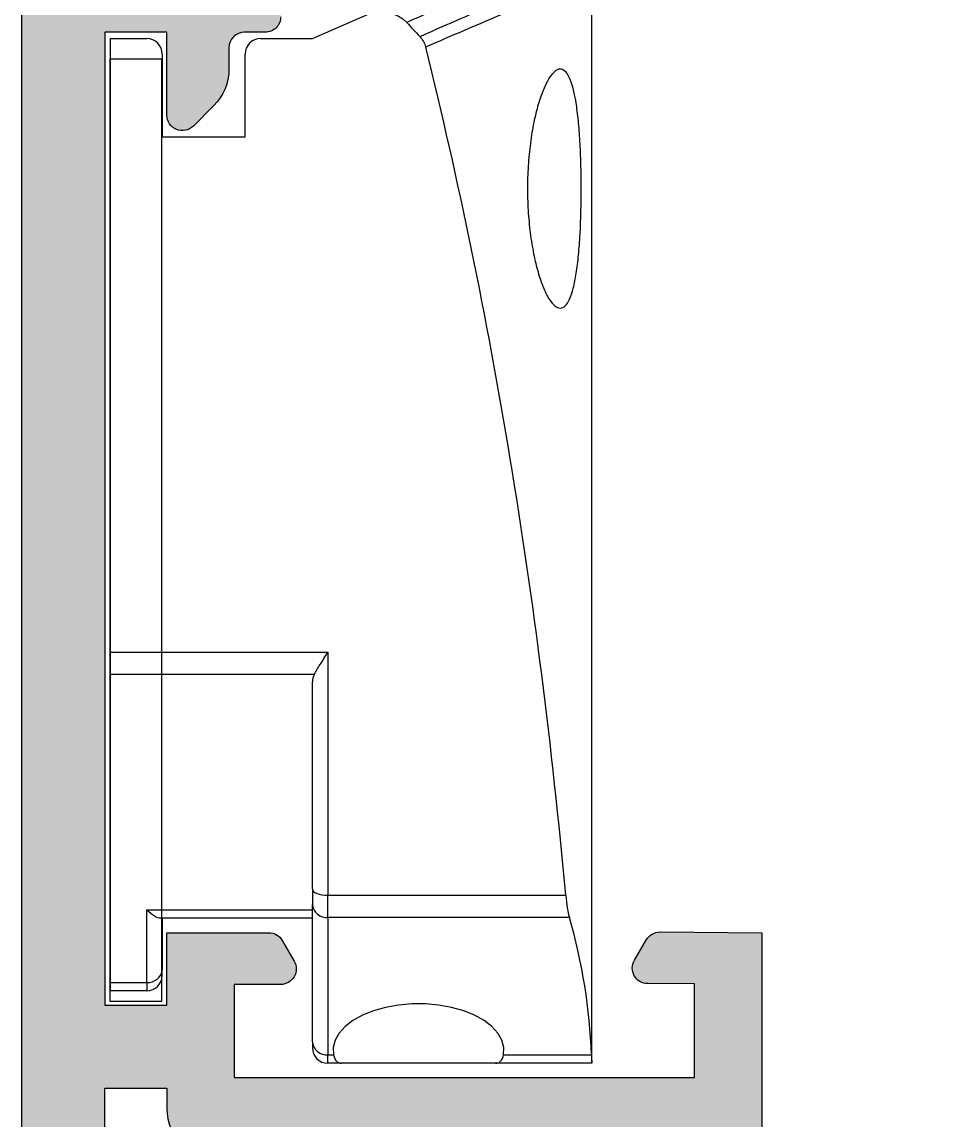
# Model space of a CAD drawing. Header units: millimetres. Extents: x 221 to 2771, y 196 to 840.
# Drawn here: x 607.609 to 611.169, y 782.323 to 786.567 of the extents above; entities that cross this region are included whole.
import ezdxf

# ---------------------------------------------------------------- set-up
doc = ezdxf.new("R2010")
doc.units = ezdxf.units.MM

# ---------------------------------------------------------------- blocks, each defined once
blk = doc.blocks.new('4457')
at = {"ltscale": 10}
h = blk.add_hatch(color=252, dxfattribs=at)
h.paths.add_polyline_path([(2598.533936424625, 2278.559233066563, -0.26794919243884), (2598.793744045817, 2278.409233066526), (2599.024684153474, 2278.009233066517, -0.5773502691875694), (2598.764876532354, 2277.559233066563), (2597.864876532321, 2277.559233066563), (2597.864876532321, 2275.759233066575), (2606.764876532345, 2275.759233066575), (2606.764876532345, 2277.56923603365), (2605.857369125489, 2277.575916713973, -0.5773502690613174), (2605.600975652323, 2278.027870679336), (2605.834937322332, 2278.426110896211, -0.2679491924355784), (2606.095873065968, 2278.574139737054), (2608.064876532333, 2278.559233066563), (2608.064876532333, 2261.759233066575), (2609.264876532345, 2261.759233066575, 0.3595082375676267), (2609.559459904418, 2262.002482411272, -0.2637246697209625), (2609.751437233504, 2262.227639542131), (2611.162270489357, 2262.741140852793, -0.5486187866530176), (2611.563734941743, 2262.433086343745), (2611.350960323201, 2260.001061324975, -0.1763269809873525), (2611.264233948174, 2259.815076013673), (2610.996258966694, 2259.547101032193, -0.577350268884994), (2610.494349184597, 2259.681587352704), (2610.47940625993, 2259.737355106622, 0.2679491923522664), (2610.267274225573, 2259.949487140922), (2608.364876532321, 2260.459233066528), (2608.164876532368, 2260.459233066528, 0.6457513110644453), (2607.939876532333, 2259.960801718228, -0.1826758136958762), (2608.064876532333, 2259.630082804356), (2608.064876532333, 2255.859233066551, 0.4142135623730312), (2608.364876532321, 2255.559233066563), (2608.657961148473, 2255.559233066563, 0.1378721066767722), (2608.81426403803, 2255.603167827353), (2610.30857364278, 2256.515298305715, -0.5855240683307558), (2610.764876532345, 2256.259233066555), (2610.764876532345, 2256.041652139083, -0.1925696473192051), (2610.21322025521, 2254.662413051597), (2608.340704670909, 2252.696077978001, 0.1925696473211745), (2608.064876532333, 2252.006458434272), (2608.064876532333, 2248.019242522645, 0.2015127546194374), (2608.364876532321, 2247.305099679793, -0.2015127546226185), (2608.964876532356, 2245.876813994004), (2608.964876532356, 2245.65923306654, -0.5855240683126516), (2608.508573642792, 2245.403167827341), (2607.014264038027, 2246.315298305713, 0.1378721067386531), (2606.857961148426, 2246.359233066551), (2606.564876532333, 2246.359233066551, 0.414213562373992), (2606.264876532345, 2246.059233066563), (2606.264876532345, 2242.288383328758, -0.1826758136879677), (2606.139876532345, 2241.957664414886, 0.6457513110799442), (2606.364876532332, 2241.459233066528), (2606.564876532333, 2241.459233066528), (2608.467274225584, 2241.968978992193, 0.2679491922856068), (2608.67940625991, 2242.181111026433), (2608.694349184584, 2242.236878780376, -0.5773502689747048), (2609.196258966729, 2242.371365100897), (2609.464233948302, 2242.103390119325, -0.1763269808446835), (2609.550960323226, 2241.917404808099), (2609.763734941757, 2239.485379789344, -0.5486187866559854), (2609.36227048937, 2239.17732528032), (2607.951437233503, 2239.690826590951, -0.263724669704507), (2607.75945990443, 2239.915983721842, 0.359508237565492), (2607.464876532356, 2240.15923306654), (2602.289140601037, 2240.15923306654), (2600.877008566728, 2238.747101032232, -0.6681786379178657), (2600.36487653238, 2238.959233066586), (2600.364876532321, 2240.15923306654), (2595.364876532321, 2240.15923306654), (2595.364876532321, 2217.959233066528), (2597.564876532333, 2217.959233066528), (2597.564876532333, 2219.559233066566, -0.6681786379174425), (2598.077008566679, 2219.771365100921), (2598.471983313533, 2219.376390354067, -0.1989123673802801), (2598.764876532345, 2218.669283572878), (2598.764876532345, 2215.932438147308, -0.2679491924409572), (2598.61487653235, 2215.672630526162), (2598.488081613123, 2215.599425445422, -0.1316524975872902), (2598.338081613123, 2215.559233066563), (2598.064876532333, 2215.559233066563, -0.4142135623727171), (2597.764876532345, 2215.859233066552), (2597.764876532345, 2216.459233066547, 0.4142135623549515), (2597.464876532356, 2216.759233066575), (2595.464876532375, 2216.759233066575, 0.4142135623729515), (2595.164876532368, 2216.459233066547), (2595.164876532368, 2211.65923306654, 0.4142135623732341), (2595.464876532356, 2211.359233066551), (2597.464876532356, 2211.359233066551, 0.4142135623737241), (2597.764876532345, 2211.65923306654), (2597.764876532345, 2212.259233066575, -0.4142135623735021), (2598.064876532333, 2212.559233066563), (2598.338081613101, 2212.559233066563, -0.1316524976036895), (2598.488081613123, 2212.519040687705), (2598.61487653235, 2212.445835606964, -0.2679491924332401), (2598.764876532345, 2212.186027985829), (2598.764876532345, 2210.459233066528, -0.4142135623739461), (2598.464876532356, 2210.15923306654), (2593.764876532345, 2210.15923306654), (2593.764876532345, 2303.759233066575), (2598.464876532356, 2303.759233066575, -0.4142135623548404), (2598.764876532345, 2303.459233066547), (2598.764876532345, 2301.732438147296, -0.2679491924098867), (2598.61487653238, 2301.472630526167), (2598.488081613124, 2301.399425445411, -0.1316524976047791), (2598.338081613101, 2301.359233066551), (2598.064876532333, 2301.359233066551, -0.4142135623739461), (2597.764876532345, 2301.65923306654), (2597.764876532345, 2302.559233066563), (2596.464876532356, 2302.559233066563), (2596.464876532356, 2301.259233066579, -0.5773502691947225), (2596.014876532345, 2300.999425445446), (2595.614876532319, 2301.23036555311, 0.577350269179079), (2595.164876532368, 2300.970557931987), (2595.164876532368, 2298.747908201116, 0.5773502691825166), (2595.614876532321, 2298.488100579993), (2596.014876532321, 2298.719040687702, -0.5773502692195922), (2596.464876532356, 2298.459233066528), (2596.464876532356, 2297.15923306654), (2597.464876532356, 2297.15923306654), (2597.764876532345, 2297.15923306654), (2597.764876532345, 2298.059233066563, -0.4142135623735021), (2598.064876532333, 2298.359233066551), (2598.338081613101, 2298.359233066551, -0.1316524976069513), (2598.488081613124, 2298.319040687692), (2598.61487653238, 2298.245835606936, -0.2679491924115784), (2598.764876532345, 2297.986027985807), (2598.764876532345, 2296.259233066575, -0.4142135623724155), (2598.464876532356, 2295.959233066528), (2598.064876532333, 2295.959233066528, 0.414213562373567), (2597.764876532345, 2295.65923306654), (2597.764876532345, 2295.249182560197, -0.1989123673802982), (2597.471983313547, 2294.542075779062), (2597.077008566679, 2294.147101032194, -0.6681786379167887), (2596.564876532333, 2294.35923306655), (2596.564876532333, 2295.959233066528), (2595.364876532321, 2295.959233066528), (2595.364876532321, 2277.15923306654), (2596.564876532333, 2277.15923306654), (2596.564876532333, 2278.559233066563)])
h.paths.add_polyline_path([(2596.564876532333, 2275.559233066563), (2596.564876532333, 2275.159233066562, 0.4142135623732728), (2597.564876532333, 2274.159233066562), (2606.464876532298, 2274.159233066562), (2606.464876532298, 2271.159233066562), (2604.964876532298, 2271.159233066562, 0.4142135623717631), (2604.66487653231, 2270.859233066566), (2604.66487653231, 2269.659232440764, 0.4142135623739091), (2604.964876532298, 2269.359232440761), (2606.464876532298, 2269.359232440761), (2606.464876532298, 2249.846355704957, -0.1925696473395398), (2606.189048393722, 2249.156736161235), (2604.940704670886, 2247.845846112165, 0.1925696473272061), (2604.66487653231, 2247.15622656848), (2604.66487653231, 2241.75923306656), (2595.364876532321, 2241.75923306656), (2595.364876532321, 2275.559233066563)], flags=16)
at = {"color": 252, "ltscale": 10}
for points in [[(2598.764876532345, 2296.259233066575, -0.4142135623727251), (2598.464876532356, 2295.959233066528), (2598.064876532333, 2295.959233066528, 0.414213562373021), (2597.764876532345, 2295.65923306654), (2597.764876532345, 2295.249182560186, -0.1989123673802997), (2597.471983313537, 2294.542075779052), (2597.077008566679, 2294.147101032194, -0.6681786379189378), (2596.564876532333, 2294.359233066551), (2596.564876532333, 2295.959233066528), (2595.364876532321, 2295.959233066528), (2595.364876532321, 2277.15923306654), (2596.564876532333, 2277.15923306654), (2596.564876532333, 2278.559233066563), (2598.533936424623, 2278.559233066563, -0.2679491924261368), (2598.79374404581, 2278.40923306654), (2599.024684153474, 2278.009233066517, -0.5773502691979946), (2598.764876532345, 2277.559233066563), (2597.864876532321, 2277.559233066563), (2597.864876532321, 2275.759233066575), (2606.764876532345, 2275.759233066575), (2606.764876532345, 2277.56923603365), (2605.857369125622, 2277.575916713972, -0.5773502691979863), (2605.600975652318, 2278.027870679328), (2605.834937322337, 2278.426110896219, -0.2679491924262622), (2606.095873065968, 2278.574139737054), (2608.064876532333, 2278.559233066563), (2608.064876532333, 2261.759233066575)], [(2593.764876532345, 2210.15923306654), (2593.764876532345, 2303.759233066575), (2598.464876532356, 2303.759233066575, -0.4142135623733911), (2598.764876532345, 2303.459233066528), (2598.764876532345, 2301.732438147296, -0.2679491924102652), (2598.61487653238, 2301.472630526167), (2598.488081613124, 2301.399425445411, -0.1316524976057282), (2598.338081613101, 2301.359233066551), (2598.064876532333, 2301.359233066551, -0.4142135623739832), (2597.764876532345, 2301.65923306654), (2597.764876532345, 2302.559233066563), (2596.464876532356, 2302.559233066563), (2596.464876532356, 2301.259233066575, -0.5773502691899532), (2596.014876532345, 2300.999425445446), (2595.614876532321, 2301.23036555311, 0.5773502691900891), (2595.164876532368, 2300.970557931981), (2595.164876532368, 2298.747908201122, 0.5773502691898997), (2595.614876532321, 2298.488100579993), (2596.014876532345, 2298.719040687715, -0.5773502691904586), (2596.464876532356, 2298.459233066528), (2596.464876532356, 2297.15923306654), (2597.464876532356, 2297.15923306654)]]:
    blk.add_lwpolyline(points, format="xyb", dxfattribs=at)
blk.add_lwpolyline([(2596.564876532333, 2275.559233066563), (2596.564876532333, 2275.159233066562, 0.4142135623732728), (2597.564876532333, 2274.159233066562), (2606.464876532298, 2274.159233066562), (2606.464876532298, 2271.159233066562), (2604.964876532298, 2271.159233066562, 0.4142135623717631), (2604.66487653231, 2270.859233066566), (2604.66487653231, 2269.659232440764, 0.4142135623739091), (2604.964876532298, 2269.359232440761), (2606.464876532298, 2269.359232440761), (2606.464876532298, 2249.846355704957, -0.1925696473395398), (2606.189048393722, 2249.156736161235), (2604.940704670886, 2247.845846112165, 0.1925696473272061), (2604.66487653231, 2247.15622656848), (2604.66487653231, 2241.75923306656), (2595.364876532321, 2241.75923306656), (2595.364876532321, 2275.559233066563)], format="xyb", close=True, dxfattribs=at)
blk = doc.blocks.new('50 S 20')
at = {"ltscale": 10}
blk.add_blockref('4457', (-1149.812386988791, 225.859133209161), dxfattribs=at)
blk = doc.blocks.new('A03468-3D')
at = {"color": 13}
for p, q in [((361.8821598489767, 169.017756152509), (361.7020846975565, 169.3296876082945)), ((361.9519777515993, 147.7715336422527), (361.9519777515993, 168.7855458704412)), ((356.5519777515901, 167.57153364228), (357.6195589290755, 168.0357311495261)), ((352.6514458367028, 167.5715336422484), (353.351977751604, 167.5715336422484)), ((352.6514458367024, 155.7142869830234), (352.6514458367024, 167.5715336422484)), ((355.5519777516047, 167.5715336422495), (356.5519777515901, 167.57153364228)), ((353.6519777516032, 167.2715336422482), (353.6519777516032, 165.6715336421605)), ((355.2519777516045, 165.6715336421605), (355.2519777516045, 167.2715336422496)), ((353.6519777516032, 165.6715336421605), (355.2519777516045, 165.6715336421605)), ((352.6514458367024, 155.7142869830234), (356.8519777515903, 155.7142869830234)), ((352.6514458367024, 155.2823530581538), (352.6514458367024, 155.7142869830234)), ((356.8519777515903, 155.7142869830236), (356.8519777515903, 151.0177318025292)), ((356.585950546993, 155.2823530581541), (352.6514458367024, 155.2823530581541)), ((352.6514458367024, 149.3328630743038), (352.6514458367024, 155.2823530581538)), ((356.5519777515901, 151.1397527954521), (356.5519777515901, 155.1436824902087)), ((356.5519777515901, 151.1397527954521), (356.5519777515901, 150.8373990480432)), ((356.8519777515903, 151.0177318025292), (361.4470545479739, 151.0177318025292)), ((356.8519777515903, 150.5857978776596), (356.8519777515903, 151.0177318025292)), ((353.3519777515985, 150.7328630743029), (356.5519777515901, 150.7328630743029)), ((353.3519777515985, 149.3328630743038), (353.3519777515985, 150.7328630743029)), ((356.5519777515901, 148.1844642446911), (356.5519777515901, 150.8373990480432)), ((356.5519777515901, 150.5715336422484), (353.6180049561954, 150.5715336422484)), ((353.6519777515982, 150.5715336422484), (353.6519777515982, 149.5844642446871)), ((361.5191035510343, 150.5857978776594), (356.8519777515903, 150.5857978776594)), ((356.8519777515903, 150.5857978776596), (356.8519777515903, 147.9328630743075)), ((353.6519777515982, 149.4715336422489), (353.6519777515982, 149.5844642446871)), ((352.6514458367024, 149.3328630743038), (353.3519777515985, 149.3328630743038)), ((352.6514458367024, 149.1715336422492), (352.6514458367024, 149.3328630743038)), ((353.3519777515985, 149.1715336422492), (352.6514458367024, 149.1715336422492)), ((353.3519777515985, 149.3328630743038), (353.3519777515985, 149.1715336422492)), ((356.5519777515901, 148.1844642446911), (356.5519777515901, 148.0715336422529)), ((356.8519777515903, 147.9328630743075), (356.9620844509395, 147.9328630743075)), ((356.8519777515903, 147.771533642253), (356.8519777515903, 147.9328630743075)), ((360.2455058441546, 147.9328630743073), (361.9455378352277, 147.9328630743073)), ((357.114281720269, 147.771533642253), (356.8519777515903, 147.771533642253)), ((360.0933085748252, 147.7715336422527), (357.114281720269, 147.7715336422527)), ((361.951964772617, 147.7715336422527), (360.0933085748252, 147.7715336422527)), ((361.951964772617, 147.7715336422527), (361.9519777515993, 147.7715336422527))]:
    blk.add_line(p, q, dxfattribs=at)
at = {"color": 13, "flags": 128}
for points in [[(356.5519777515901, 151.1397527954521), (356.5577421674689, 151.1159476806499), (356.5748138918366, 151.0930573830597), (356.6025368678993, 151.0719615639805), (356.639845717234, 151.0534709239091), (356.6853066816843, 151.0382960477737), (356.7371727218806, 151.027020097554), (356.7934506549855, 151.0200764016931), (356.8519777515903, 151.0177318025292)], [(360.2455058441546, 147.9328630743073), (360.2509367714874, 148.0757025169617), (360.2147356283349, 148.2172055662334), (360.1378174110287, 148.353795683933), (360.0221262539389, 148.4820205079047), (359.8705862908128, 148.598639111666), (359.687027746284, 148.7007039199382), (359.4760901256359, 148.7856352096237), (359.243104949705, 148.8512863131941), (358.9939609988646, 148.8959978764497), (358.7349554720754, 148.9186397992671), (358.4726348230188, 148.9186397992671), (358.2136292962296, 148.8959978764499), (357.9644853453892, 148.8512863131944), (357.7315001694587, 148.7856352096239), (357.5205625488102, 148.7007039199384), (357.3370040042819, 148.5986391116662), (357.1854640411552, 148.4820205079047), (357.069772884066, 148.353795683933), (356.9928546667593, 148.2172055662334), (356.9566535236067, 148.0757025169619), (356.9620844509395, 147.9328630743075)]]:
    blk.add_lwpolyline(points, dxfattribs=at)
at = {"color": 13}
for centre, radius, start, end in [((361.2806019767995, 169.0823774199121), 0.5000000000000374, 29.98060055990438, 113.4999994951745), ((361.4519777512378, 168.7855458706972), 0.500000000000003, 359.9869564080254, 29.97972454333858), ((353.351977751604, 167.2715336422482), 0.3000000000000114, 0, 90), ((355.5519777516047, 167.2715336422496), 0.3000000000000114, 90, 180), ((356.8519777515903, 155.1436824902087), 0.300000000000028, 152.4685631020061, 180), ((356.8297303757054, 150.8639260024102), 0.2790164860916987, 185.4555255442328, 274.5733329467081), ((353.374225127483, 149.6109911990541), 0.279016486091642, 265.4266670533813, 354.5444744557672), ((353.3519777515985, 149.4715336422489), 0.3000000000000114, 270, 0), ((356.8297303757054, 148.2109911990578), 0.2790164860916794, 185.4555255441863, 274.5733329467117), ((356.8519777515903, 148.0715336422529), 0.3000000000000682, 180, 270)]:
    blk.add_arc(centre, radius, start, end, dxfattribs=at)
for centre, major_axis, ratio, start_param, end_param in [((336.7019777515989, 139.7329504971415), (6.821210263296961e-13, 56.71242854108223), 0.445228685308531, 4.912708538318672, 5.222152701025873), ((336.7019777515993, 147.5625445201495), (25.25000000000011, 2.273736754432321e-13), 0.6494075931975134, 0.0225857049969424, 0.1854332296142268)]:
    blk.add_ellipse(centre, major_axis=major_axis, ratio=ratio, start_param=start_param, end_param=end_param, dxfattribs=at)
for points, knots in [([(357.6195589290755, 168.0357311495261), (358.1764473544872, 168.2778731283677), (358.6713103853008, 168.4930456980758), (359.3182561930917, 168.7743457412323), (359.5184601381652, 168.8613968940663), (359.8821558073814, 169.0195362717611), (360.0460396735843, 169.0907950048427), (360.4843819747402, 169.2813916618541), (360.7057896021779, 169.3776624381746), (360.9297097662829, 169.4750256965306), (360.9862671040382, 169.4996175268818), (361.0621090883096, 169.5325945601844), (361.0812276520301, 169.5409075482819), (361.0812274423743, 169.5409074571207)], [0, 0, 0, 0, 0.2499999999999961, 0.2499999999999961, 0.3749999999999969, 0.3749999999999969, 0.4999999999999978, 0.4999999999999978, 0.7499999999999988, 0.7499999999999988, 0.8749999999999994, 0.8749999999999994, 1, 1, 1, 1]), ([(361.6941860445595, 169.3239408148108), (361.6901055916142, 169.3221689324234), (361.675765303472, 169.3159418531432), (361.5571416994726, 169.2644315088019), (361.3300569860976, 169.1658226889683), (361.003742911832, 169.0241223518369), (360.5871811872676, 168.8432289806492), (360.1049781803413, 168.633826682774), (359.5722272749845, 168.4024683478403), (359.0108355916555, 168.158667047406), (358.5870744678823, 167.9746297774325), (358.3752724710021, 167.8826452628223)], [0, 0, 0, 0, 0.0498546458747965, 0.1752084870716513, 0.3009829833135718, 0.4269107663161865, 0.5527053349291202, 0.6780760677211077, 0.7853547183777813, 0.8927171542688134, 0.9999999999999999, 0.9999999999999999, 0.9999999999999999, 0.9999999999999999]), ([(358.6281107621871, 167.6107192197542), (358.8305477918184, 167.6992691295538), (359.2359903064398, 167.876617602629), (359.7763257113675, 168.1129838067279), (360.2647464786914, 168.3266601286359), (360.654788185313, 168.497299645978), (360.9625374322186, 168.6319364311412), (361.2028945410739, 168.7371037598475), (361.4086409486827, 168.8271155487462), (361.5796879112786, 168.901963889349), (361.7154423995735, 168.9613522474494), (361.8108611093194, 169.0031142088365), (361.8623612859965, 169.0256383193407), (361.8691544043359, 169.0286130818238), (361.8706123985394, 169.0292515494968)], [0, 0, 0, 0, 0.1050029569811539, 0.2103007685842173, 0.3165177295683795, 0.4230528814884612, 0.5010762160429324, 0.5792292942957273, 0.6577796825437429, 0.7364650948343358, 0.8167014925472244, 0.8970838357302285, 0.9779112973606708, 0.9999999999999999, 0.9999999999999999, 0.9999999999999999, 0.9999999999999999]), ([(361.9519777509022, 168.785545870556), (361.9519615593217, 168.7855388996024), (361.6745978626623, 168.6663965613295), (360.9956044063701, 168.3747816705722), (360.8425174240156, 168.3090425749836), (360.5038066230854, 168.1635788112956), (360.3190221376053, 168.0842364521259), (359.7196121379866, 167.8268338340838), (359.2601017854422, 167.6295321522891), (358.7416884462173, 167.4069721979834)], [0, 0, 0, 0, 0.4999999999999881, 0.4999999999999881, 0.6249999999999898, 0.6249999999999898, 0.7499999999999915, 0.7499999999999915, 1, 1, 1, 1]), ([(361.3423760623459, 162.3621325654949), (361.3086302246888, 162.3621325654949), (361.2740499461615, 162.3767544120974), (361.2034196786985, 162.4337585066205), (361.1670305799043, 162.4767011037895), (361.0947597455861, 162.5894104875144), (361.0592173701798, 162.6583684712507), (360.9899258318278, 162.8212141934087), (360.9558566402525, 162.9163315488001), (360.892916782635, 163.1255711539573), (360.8638308759928, 163.2398628096662), (360.8113736173427, 163.4883624277531), (360.7880436905925, 163.6231908462889), (360.7502536885049, 163.9011796931284), (360.735445170807, 164.0457403304003), (360.7149634997113, 164.34661823078), (360.709591269575, 164.4996196350412), (360.7087502363102, 164.804332925275), (360.7133327538822, 164.9587123712843), (360.7321542246427, 165.2596933857255), (360.7461937689377, 165.4052133586533), (360.7827997282584, 165.6866011115474), (360.8055330872403, 165.8226337999272), (360.8568298121281, 166.0734729259982), (360.8855715303971, 166.1899237000594), (360.9484892188793, 166.4047405403335), (360.9817311444331, 166.4999155318471), (361.0506421593127, 166.6666452521843), (361.0867181768726, 166.7388366176472), (361.1588355470931, 166.855403869786), (361.1947271686231, 166.8998802757917), (361.2657643296016, 166.9615229205322), (361.3011763145632, 166.9784875943706), (361.3682872470536, 166.9828799424199), (361.4002976766888, 166.9707857962053), (361.4613123554427, 166.9173003549422), (361.4901857362511, 166.8755781710327), (361.5690283326439, 166.7107623855456), (361.6132058105295, 166.5429503283663), (361.6644116744837, 166.2274375459685), (361.6793226571854, 166.1100425289806), (361.7044965600317, 165.8580846793996), (361.7146912359876, 165.7249885561362), (361.7310577173366, 165.4447569110882), (361.7372287552589, 165.2962689436472), (361.7453988148782, 164.9974343341923), (361.7475044715593, 164.8458625293824), (361.7480300696016, 164.3845490953865), (361.7407268198604, 164.0795844166164), (361.7171007672141, 163.6529221692026), (361.7072447650235, 163.5185605196289), (361.6829980735615, 163.2651418123298), (361.6684119226588, 163.1451510197658), (361.6349539844973, 162.9303572209019), (361.6160384100813, 162.8344523053486), (361.5730039138548, 162.6657376699038), (361.5490009797813, 162.5939099974369), (361.4712056931198, 162.4220392037091), (361.4098677376601, 162.3621325654949), (361.3423760623459, 162.3621325654949)], [0, 0, 0, 0, 0.0312499999999996, 0.0312499999999996, 0.0624999999999992, 0.0624999999999992, 0.0937499999999988, 0.0937499999999988, 0.1249999999999984, 0.1249999999999984, 0.156249999999998, 0.156249999999998, 0.1874999999999976, 0.1874999999999976, 0.2187499999999972, 0.2187499999999972, 0.2499999999999968, 0.2499999999999968, 0.2812499999999964, 0.2812499999999964, 0.312499999999996, 0.312499999999996, 0.3437499999999956, 0.3437499999999956, 0.3749999999999952, 0.3749999999999952, 0.4062499999999948, 0.4062499999999948, 0.4374999999999943, 0.4374999999999943, 0.4687499999999939, 0.4687499999999939, 0.4999999999999936, 0.4999999999999936, 0.5312499999999931, 0.5312499999999931, 0.5624999999999928, 0.5624999999999928, 0.6249999999999921, 0.6249999999999921, 0.6562499999999918, 0.6562499999999918, 0.6874999999999913, 0.6874999999999913, 0.718749999999991, 0.718749999999991, 0.7499999999999906, 0.7499999999999906, 0.8124999999999913, 0.8124999999999913, 0.8437499999999928, 0.8437499999999928, 0.8749999999999942, 0.8749999999999942, 0.9062499999999958, 0.9062499999999958, 0.9374999999999972, 0.9374999999999972, 1, 1, 1, 1]), ([(356.585950546993, 155.2823530581541), (356.6151654866057, 155.3383993326647), (356.6570340382086, 155.4037394926127), (356.750302740978, 155.5500453315522), (356.8012777885174, 155.6297238482744), (356.8519777515903, 155.7142869830236)], [0, 0, 0, 0, 0.5, 0.5, 1, 1, 1, 1]), ([(353.6180049561954, 150.5715336422484), (353.5887900165826, 150.5715336422484), (353.5469214649797, 150.5869166754912), (353.4536527622104, 150.6425176762898), (353.4026777146828, 150.6824480854054), (353.3519777515985, 150.7328630743029)], [0, 0, 0, 0, 0.5, 0.5, 1, 1, 1, 1])]:
    blk.add_open_spline(points, degree=3, knots=knots, dxfattribs=at)
for points in [[(357.6195589290755, 168.0357311495261), (357.8717592544144, 168.1453909719526), (358.1942244434504, 168.076733361682), (358.3752724709939, 167.8826452628189)], [(358.3752724709984, 167.8826452628139), (358.4597099737648, 167.7921261082729), (358.5439890870575, 167.701483452591), (358.6281107621871, 167.6107192197542)], [(358.628110762188, 167.6107192197542), (358.6828705458847, 167.5516354015831), (358.7228728848659, 167.4825657090328), (358.7416884462173, 167.4069721979834)], [(361.4470545479739, 151.0177318025292), (361.4631067517184, 150.8401640705642), (361.4888001030613, 150.6907046943522), (361.5191035510343, 150.5857978776594)], [(356.9620844509395, 147.9328630743075), (356.98222255365, 147.823856147229), (357.039782907746, 147.771533642253), (357.114281720269, 147.771533642253)], [(360.0933085748252, 147.7715336422527), (360.1677734672548, 147.7715336422527), (360.2253750798063, 147.823895869557), (360.2455058441546, 147.9328630743073)], [(361.9455378352277, 147.9328630743073), (361.9492022869313, 147.8275168783625), (361.9517686189679, 147.7715336422527), (361.951964772617, 147.7715336422527)]]:
    blk.add_open_spline(points, degree=3, dxfattribs=at)
blk = doc.blocks.new('G01048')
at = {"color": 7}
blk.add_lwpolyline([(3114.112835041074, 709.2470272288838), (3095.912835041069, 709.2470272288838), (3095.912835041069, 708.2470272288838), (3114.112835041074, 708.2470272288838)], close=True, dxfattribs=at)

msp = doc.modelspace()

# ---------------------------------------------------------------- block references
at = {"xscale": 0.2, "yscale": 0.2, "zscale": 0.2}
for name, p in [('50 S 20', (318.818711090298, 282.1633383660619)), ('A03468-3D', (537.4212729953219, 752.9884619326922))]:
    msp.add_blockref(name, p, dxfattribs=at)
at = {"color": 11, "xscale": 0.2, "yscale": 0.2, "zscale": 0.2, "rotation": 270}
msp.add_blockref('G01048', (466.2998035532371, 1405.605335669356), dxfattribs=at)

doc.saveas('drawing.dxf')
